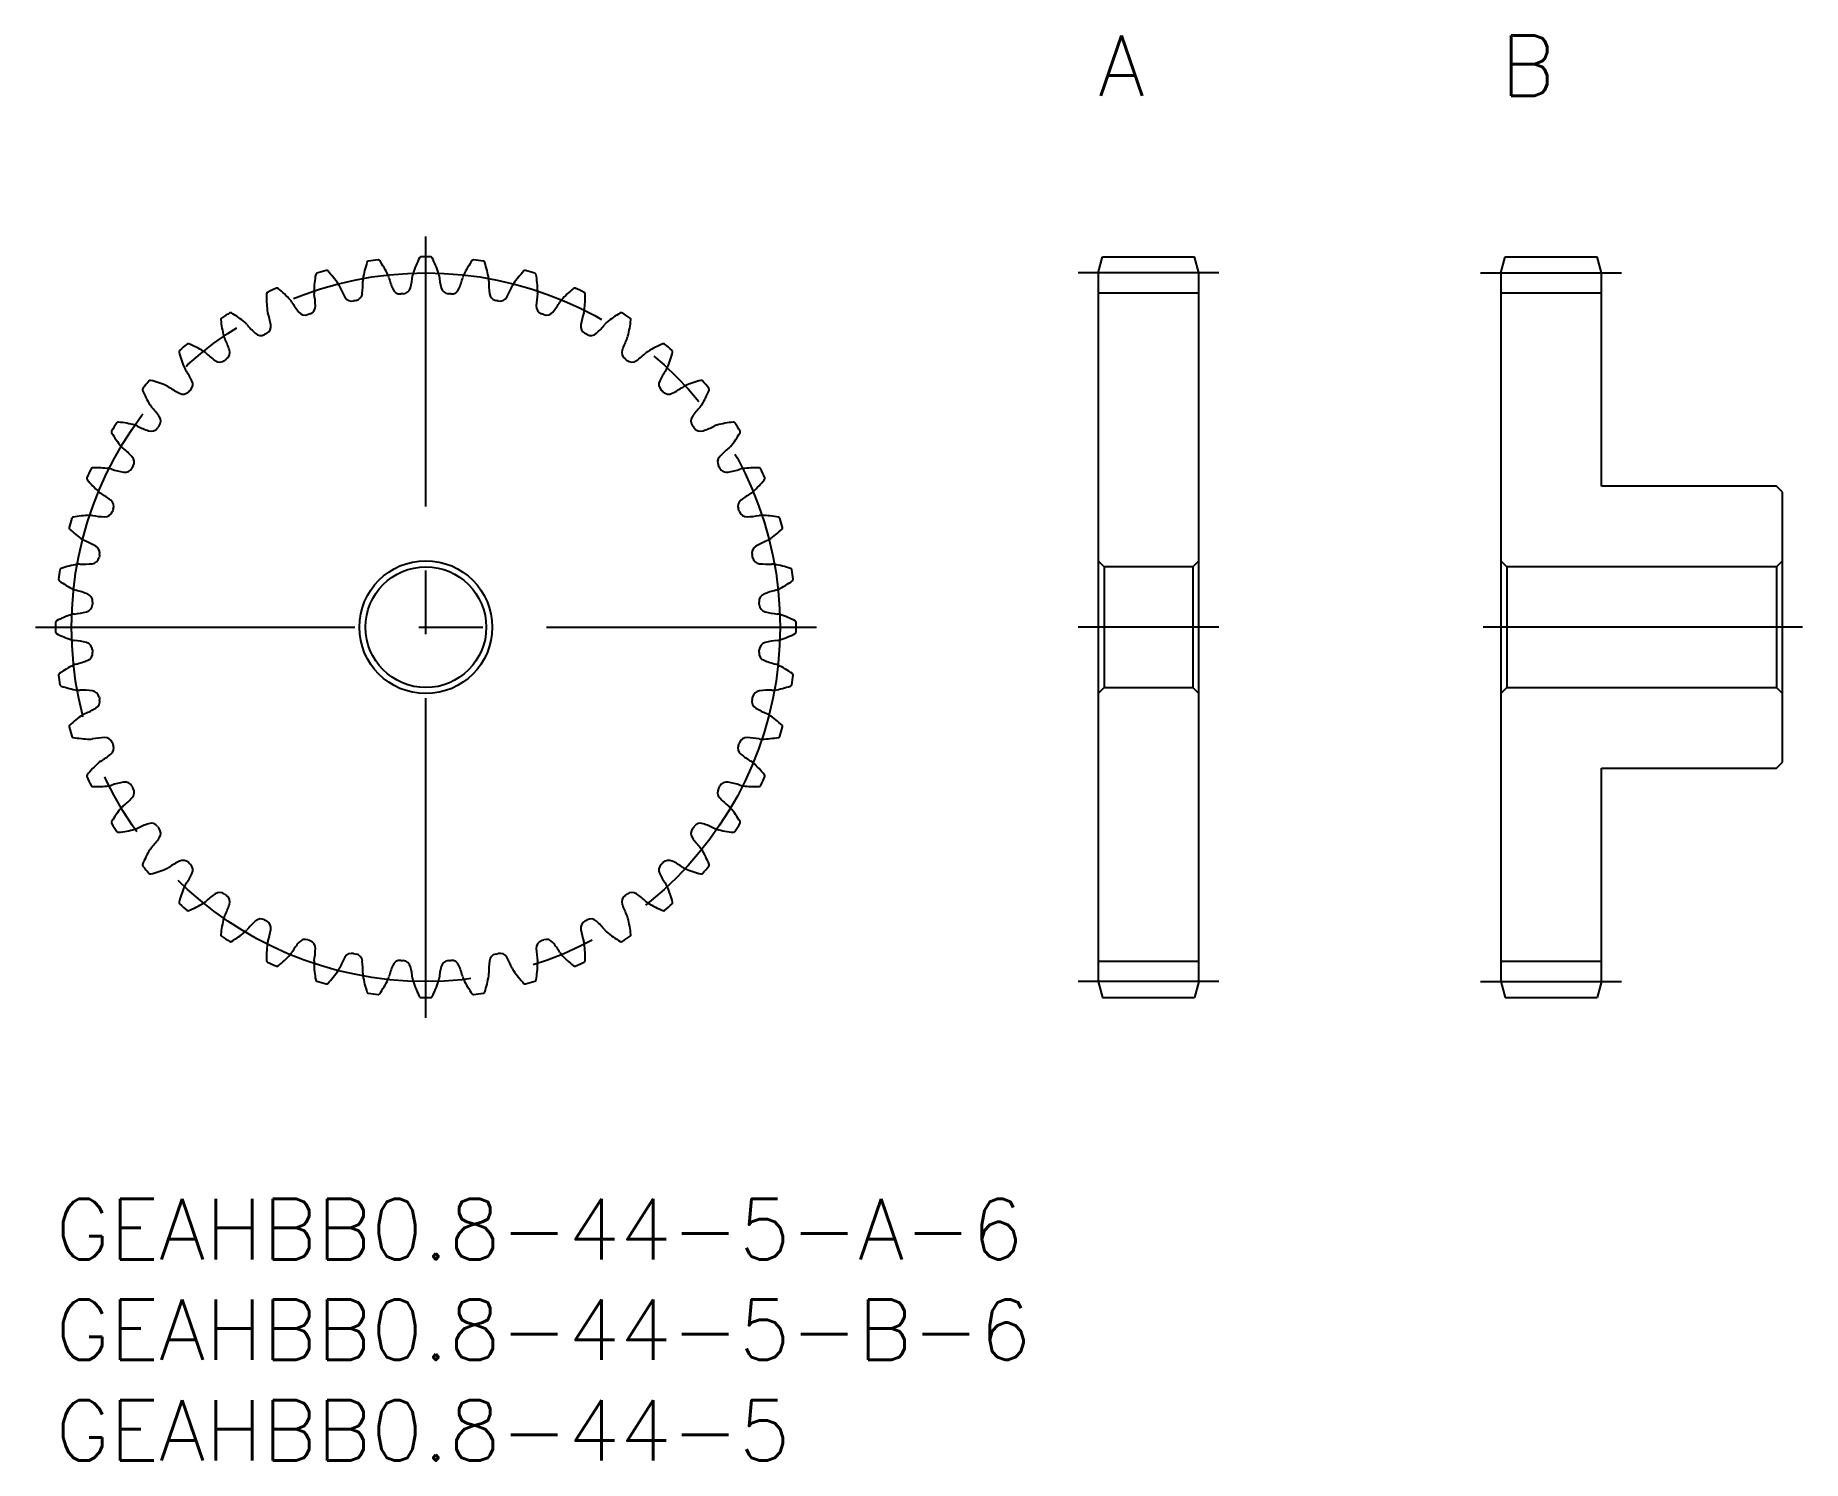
# Model space of a CAD drawing. Extents: x -1 to 86.8, y -13 to 57.8.
import ezdxf

# ---------------------------------------------------------------- set-up
doc = ezdxf.new("R2010")
doc.units = 0
doc.header["$LTSCALE"] = 0.5
doc.linetypes.add('CENTER', pattern=[50.8, 31.75, -6.35, 6.35, -6.35])
for name, color, linetype in [('MSM_CENTER', 1, 'CENTER'), ('MSM_CONTINUOUS', 7, 'CONTINUOUS'), ('MSM_PART_NUMBER', 7, 'CONTINUOUS')]:
    doc.layers.add(name, color=color, linetype=linetype)
doc.styles.get("Standard").update_dxf_attribs({"font": 'txt.shx', "height": 1, "bigfont": 'bigfont.shx'})

# ---------------------------------------------------------------- blocks, each defined once
blk = doc.blocks.new('*U2')
at = {"layer": 'MSM_PART_NUMBER'}
blk.add_text('GEAHBB0.8-44-5-A-6', height=3, dxfattribs=at).set_placement((0, -3))
blk = doc.blocks.new('*U3')
at = {"layer": 'MSM_PART_NUMBER'}
blk.add_text('GEAHBB0.8-44-5-B-6', height=3, dxfattribs=at).set_placement((0, -8))
blk = doc.blocks.new('*U4')
at = {"layer": 'MSM_PART_NUMBER'}
blk.add_text('GEAHBB0.8-44-5', height=3, dxfattribs=at).set_placement((0, -13))
blk = doc.blocks.new('*U5')
at = {"layer": 'MSM_PART_NUMBER'}
blk.add_text('A', height=3, dxfattribs=at).set_placement((51.8, 54.8))
blk = doc.blocks.new('*U6')
at = {"layer": 'MSM_PART_NUMBER'}
blk.add_text('B', height=3, dxfattribs=at).set_placement((71.8, 54.8))

msp = doc.modelspace()

# ---------------------------------------------------------------- linework, layer by layer
at = {"layer": 'MSM_CENTER'}
for p, q in [((18.4, 9), (18.4, 47.8)), ((57.8, 46), (50.8, 46)), ((70.8, 46), (77.8, 46)), ((-1, 28.4), (37.8, 28.4)), ((57.8, 28.4), (50.8, 28.4)), ((86.8, 28.4), (70.8, 28.4)), ((57.8, 10.8), (50.8, 10.8)), ((70.8, 10.8), (77.8, 10.8))]:
    msp.add_line(p, q, dxfattribs=at)
msp.add_circle((18.4, 28.4), 17.6, dxfattribs=at)
at = {"layer": 'MSM_CONTINUOUS'}
for p, q in [((51.8, 46), (52.014, 46.8)), ((52.014, 46.8), (56.586, 46.8)), ((56.8, 46), (56.586, 46.8)), ((71.8, 46), (72.014, 46.8)), ((72.014, 46.8), (76.586, 46.8)), ((76.8, 46), (76.586, 46.8)), ((51.8, 46), (51.8, 10.8)), ((56.8, 10.8), (56.8, 46)), ((71.8, 46), (71.8, 10.8)), ((76.8, 35.4), (76.8, 46)), ((56.8, 45), (51.8, 45)), ((76.8, 45), (71.8, 45)), ((85.5, 35.4), (76.8, 35.4)), ((85.8, 35.1), (85.5, 35.4)), ((85.8, 21.7), (85.8, 35.1)), ((51.8, 31.7), (52.1, 31.4)), ((56.5, 31.4), (56.8, 31.7)), ((71.8, 31.7), (72.1, 31.4)), ((85.5, 31.4), (85.8, 31.7)), ((52.1, 31.4), (52.1, 25.4)), ((56.5, 31.4), (52.1, 31.4)), ((56.5, 31.4), (56.5, 25.4)), ((72.1, 31.4), (72.1, 25.4)), ((85.5, 31.4), (72.1, 31.4)), ((85.5, 31.4), (85.5, 25.4)), ((52.1, 25.4), (51.8, 25.1)), ((52.1, 25.4), (56.5, 25.4)), ((56.8, 25.1), (56.5, 25.4)), ((72.1, 25.4), (71.8, 25.1)), ((72.1, 25.4), (85.5, 25.4)), ((85.8, 25.1), (85.5, 25.4)), ((76.8, 10.8), (76.8, 21.4)), ((76.8, 21.4), (85.5, 21.4)), ((85.5, 21.4), (85.8, 21.7)), ((56.8, 11.8), (51.8, 11.8)), ((76.8, 11.8), (71.8, 11.8)), ((51.8, 10.8), (52.014, 10)), ((56.8, 10.8), (56.586, 10)), ((71.8, 10.8), (72.014, 10)), ((76.8, 10.8), (76.586, 10)), ((52.014, 10), (56.586, 10)), ((72.014, 10), (76.586, 10))]:
    msp.add_line(p, q, dxfattribs=at)
for radius in [3.3, 3]:
    msp.add_circle((18.4, 28.4), radius, dxfattribs=at)
for centre, radius, start, end in [((15.552, 46.497), 0.08, 98.94261, 161.60326), ((18.4, 28.4), 18.4, 97.42103, 98.94261), ((16.034, 46.567), 0.08, 34.7604, 97.42104), ((11.581, 43.476), 5.5, 26.13636, 34.7604), ((23.004, 44.293), 5.5, 153.42142, 162.04545), ((18.157, 46.718), 0.08, 90.76079, 153.42144), ((18.4, 28.4), 18.4, 89.23921, 90.76079), ((18.643, 46.718), 0.08, 26.57858, 89.23923), ((13.796, 44.293), 5.5, 17.95455, 26.57858), ((25.219, 43.476), 5.5, 145.2396, 153.86364), ((20.766, 46.567), 0.08, 82.57897, 145.2396), ((18.4, 28.4), 18.4, 81.05739, 82.57897), ((21.248, 46.497), 0.08, 18.39676, 81.05739), ((18.34, 44.947), 5.5, 169.78506, 178.40909), ((13.006, 45.908), 0.08, 107.12442, 169.78508), ((18.4, 28.4), 18.4, 105.60285, 107.12442), ((13.473, 46.045), 0.08, 42.94222, 105.60286), ((9.505, 42.352), 5.5, 34.31818, 42.94222), ((15.926, 45.608), 0.66, 170.22726, 181.9485), ((20.695, 44.787), 5.5, 161.60324, 170.22727), ((15.926, 45.608), 0.66, 14.41514, 26.13637), ((20.827, 46.869), 4.4, 194.42764, 202.2842), ((13.37, 46.336), 4.4, 345.89762, 353.75418), ((18.4, 45.785), 0.66, 162.04544, 173.76668), ((18.4, 45.785), 0.66, 6.23332, 17.95455), ((23.43, 46.336), 4.4, 186.24582, 194.10238), ((15.973, 46.869), 4.4, 337.7158, 345.57236), ((20.874, 45.608), 0.66, 153.86363, 165.58486), ((16.105, 44.787), 5.5, 9.77273, 18.39676), ((20.874, 45.608), 0.66, 358.0515, 9.77273), ((27.295, 42.352), 5.5, 137.05778, 145.68182), ((23.327, 46.045), 0.08, 74.39715, 137.05778), ((18.4, 28.4), 18.4, 72.87558, 74.39715), ((23.794, 45.908), 0.08, 10.21494, 72.87558), ((18.46, 44.947), 5.5, 1.59091, 10.21494), ((15.986, 44.77), 5.5, 177.96687, 186.59091), ((10.569, 44.962), 0.08, 115.30624, 177.9669), ((18.4, 28.4), 18.4, 113.78467, 115.30624), ((11.012, 45.164), 0.08, 51.12404, 113.78468), ((7.61, 40.945), 5.5, 42.5, 51.12404), ((13.502, 45.081), 0.66, 178.40908, 190.13031), ((8.52, 44.192), 4.4, 2.26126, 10.11782), ((13.502, 45.081), 0.66, 22.59696, 34.31818), ((18.174, 47.026), 4.4, 202.60945, 210.46602), ((14.726, 44.998), 0.4, 210.46602, 282.48183), ((14.847, 45.025), 0.4, 282.06364, 354.07944), ((10.868, 45.437), 4.4, 354.07944, 1.936), ((17.125, 45.352), 0.4, 202.2842, 274.30001), ((18.4, 28.4), 16.6, 93.88181, 94.30001), ((17.249, 45.361), 0.4, 273.88182, 345.89762), ((19.551, 45.361), 0.4, 194.10238, 266.11819), ((18.4, 28.4), 16.6, 85.69999, 86.11819), ((19.675, 45.352), 0.4, 265.70001, 337.7158), ((25.932, 45.437), 4.4, 178.064, 185.92056), ((21.953, 45.025), 0.4, 185.92056, 257.93638), ((22.074, 44.998), 0.4, 257.51819, 329.53398), ((18.626, 47.026), 4.4, 329.53398, 337.39055), ((23.298, 45.081), 0.66, 145.68182, 157.40304), ((28.28, 44.192), 4.4, 169.88218, 177.73874), ((23.298, 45.081), 0.66, 349.86969, 1.59091), ((29.19, 40.945), 5.5, 128.87596, 137.5), ((25.788, 45.164), 0.08, 66.21533, 128.87596), ((18.4, 28.4), 18.4, 64.69376, 66.21533), ((26.231, 44.962), 0.08, 2.03313, 64.69376), ((20.814, 44.77), 5.5, 353.40909, 2.03313), ((18.4, 28.4), 18.4, 121.96648, 123.48806), ((8.701, 43.942), 0.08, 59.30585, 121.96648), ((5.934, 39.281), 5.5, 50.68182, 59.30585), ((11.178, 44.214), 0.66, 186.5909, 198.31213), ((6.374, 42.625), 4.4, 10.44307, 18.29964), ((11.178, 44.214), 0.66, 30.77878, 42.5), ((15.525, 46.804), 4.4, 210.79127, 218.64783), ((12.401, 44.306), 0.4, 218.64783, 290.66365), ((18.4, 28.4), 16.6, 110.24544, 110.66365), ((12.517, 44.35), 0.4, 290.24546, 2.26126), ((18.4, 28.4), 16.6, 102.06362, 102.48183), ((18.4, 28.4), 16.6, 77.51817, 77.93638), ((24.283, 44.35), 0.4, 177.73874, 249.75456), ((18.4, 28.4), 16.6, 69.33635, 69.75456), ((24.399, 44.306), 0.4, 249.33638, 321.35217), ((21.275, 46.804), 4.4, 321.35217, 329.20873), ((25.622, 44.214), 0.66, 137.49999, 149.22122), ((30.426, 42.625), 4.4, 161.70036, 169.55693), ((25.622, 44.214), 0.66, 341.68787, 353.40909), ((30.866, 39.281), 5.5, 120.69415, 129.31818), ((28.099, 43.942), 0.08, 58.03352, 120.69415), ((18.4, 28.4), 18.4, 56.51194, 58.03352), ((8.292, 43.679), 0.08, 123.48806, 186.14872), ((13.681, 44.259), 5.5, 186.14869, 194.77273), ((9.001, 43.025), 0.66, 38.9606, 50.68182), ((12.935, 46.208), 4.4, 218.97309, 226.82965), ((10.307, 43.35), 0.4, 298.42727, 10.44307), ((26.493, 43.35), 0.4, 169.55693, 241.57274), ((23.865, 46.208), 4.4, 313.17035, 321.02691), ((27.799, 43.025), 0.66, 129.31818, 141.0394), ((23.119, 44.259), 5.5, 345.22727, 353.85131), ((28.508, 43.679), 0.08, 353.85131, 56.51194), ((6.22, 42.085), 0.08, 131.66988, 194.33053), ((18.4, 28.4), 18.4, 130.1483, 131.66988), ((6.588, 42.403), 0.08, 67.48767, 130.1483), ((4.513, 37.396), 5.5, 58.86364, 67.48767), ((9.001, 43.025), 0.66, 194.77272, 206.49395), ((4.471, 40.769), 4.4, 18.62489, 26.48145), ((8.262, 42.046), 0.4, 306.60909, 18.62489), ((10.198, 43.291), 0.4, 226.82965, 298.84547), ((18.4, 28.4), 16.6, 118.42726, 118.84547), ((18.4, 28.4), 16.6, 61.15453, 61.57274), ((26.602, 43.291), 0.4, 241.15456, 313.17035), ((28.538, 42.046), 0.4, 161.37511, 233.39092), ((32.329, 40.769), 4.4, 153.51855, 161.37511), ((27.799, 43.025), 0.66, 333.50605, 345.22727), ((32.287, 37.396), 5.5, 112.51233, 121.13636), ((30.212, 42.403), 0.08, 49.8517, 112.51233), ((18.4, 28.4), 18.4, 48.33012, 49.8517), ((30.58, 42.085), 0.08, 345.66949, 48.33012), ((11.472, 43.426), 5.5, 194.33051, 202.95454), ((7.015, 41.539), 0.66, 202.95454, 214.67577), ((7.015, 41.539), 0.66, 47.14241, 58.86364), ((10.456, 45.249), 4.4, 227.15491, 235.01147), ((8.163, 41.972), 0.4, 235.01147, 307.02728), ((18.4, 28.4), 16.6, 126.60908, 127.02728), ((18.4, 28.4), 16.6, 52.97272, 53.39092), ((28.637, 41.972), 0.4, 232.97274, 304.98853), ((26.344, 45.249), 4.4, 304.98853, 312.84509), ((29.785, 41.539), 0.66, 121.13636, 132.85759), ((29.785, 41.539), 0.66, 325.32423, 337.04545), ((25.328, 43.426), 5.5, 337.04545, 345.66949), ((18.4, 28.4), 18.4, 138.33012, 139.8517), ((4.715, 40.58), 0.08, 75.66949, 138.33012), ((3.374, 35.328), 5.5, 67.04545, 75.66949), ((5.261, 39.785), 0.66, 55.32423, 67.04546), ((2.853, 38.661), 4.4, 26.80671, 34.66327), ((6.423, 40.465), 0.4, 314.79091, 26.80671), ((30.377, 40.465), 0.4, 153.19329, 225.2091), ((33.947, 38.661), 4.4, 145.33673, 153.19329), ((31.539, 39.785), 0.66, 112.95455, 124.67577), ((33.426, 35.328), 5.5, 104.33051, 112.95455), ((32.085, 40.58), 0.08, 41.66988, 104.33051), ((18.4, 28.4), 18.4, 40.1483, 41.66988), ((4.397, 40.212), 0.08, 139.8517, 202.51235), ((9.404, 42.287), 5.5, 202.51233, 211.13636), ((8.139, 43.947), 4.4, 235.33673, 243.19329), ((6.335, 40.377), 0.4, 243.19329, 315.2091), ((18.4, 28.4), 16.6, 134.7909, 135.2091), ((18.4, 28.4), 16.6, 44.7909, 45.2091), ((30.465, 40.377), 0.4, 224.79092, 296.80671), ((28.661, 43.947), 4.4, 296.80671, 304.66327), ((27.396, 42.287), 5.5, 328.86364, 337.48767), ((32.403, 40.212), 0.08, 337.48767, 40.1483), ((5.261, 39.785), 0.66, 211.13636, 222.85759), ((1.551, 36.344), 4.4, 34.98853, 42.84509), ((4.828, 38.637), 0.4, 322.9727, 34.98853), ((31.972, 38.637), 0.4, 145.01147, 217.02728), ((35.249, 36.344), 4.4, 137.15491, 145.01147), ((31.539, 39.785), 0.66, 317.14241, 328.86364), ((2.858, 38.099), 0.08, 148.03352, 210.69417), ((7.519, 40.866), 5.5, 210.69415, 219.31818), ((18.4, 28.4), 18.4, 146.51194, 148.03352), ((3.121, 38.508), 0.08, 83.85131, 146.51194), ((2.541, 33.119), 5.5, 75.22727, 83.85131), ((3.775, 37.799), 0.66, 63.50605, 75.22728), ((6.031, 42.329), 4.4, 243.51855, 251.37511), ((4.754, 38.538), 0.4, 251.37511, 323.39092), ((18.4, 28.4), 16.6, 142.97272, 143.39092), ((18.4, 28.4), 16.6, 36.60908, 37.02728), ((32.046, 38.538), 0.4, 216.6091, 288.62489), ((30.769, 42.329), 4.4, 288.62489, 296.48145), ((33.025, 37.799), 0.66, 104.77273, 116.49395), ((34.259, 33.119), 5.5, 96.14869, 104.77273), ((29.281, 40.866), 5.5, 320.68182, 329.30585), ((33.679, 38.508), 0.08, 33.48806, 96.14869), ((18.4, 28.4), 18.4, 31.96648, 33.48806), ((33.942, 38.099), 0.08, 329.30585, 31.96648), ((3.775, 37.799), 0.66, 219.31818, 231.0394), ((0.592, 33.865), 4.4, 43.17035, 51.02691), ((36.208, 33.865), 4.4, 128.97309, 136.82965), ((33.025, 37.799), 0.66, 308.9606, 320.68182), ((18.4, 28.4), 18.4, 154.69376, 156.21533), ((1.838, 36.231), 0.08, 92.03313, 154.69376), ((2.03, 30.814), 5.5, 83.40909, 92.03313), ((2.586, 35.622), 0.66, 71.68787, 83.40909), ((4.175, 40.426), 4.4, 251.70036, 259.55693), ((3.45, 36.493), 0.4, 259.55693, 331.57274), ((3.509, 36.602), 0.4, 331.15455, 43.17035), ((18.4, 28.4), 16.6, 151.15453, 151.57274), ((33.291, 36.602), 0.4, 136.82965, 208.84547), ((18.4, 28.4), 16.6, 28.42726, 28.84547), ((33.35, 36.493), 0.4, 208.42728, 280.44307), ((32.625, 40.426), 4.4, 280.44307, 288.29964), ((34.214, 35.622), 0.66, 96.59091, 108.31213), ((34.77, 30.814), 5.5, 87.96687, 96.59091), ((34.962, 36.231), 0.08, 25.30624, 87.96687), ((18.4, 28.4), 18.4, 23.78467, 25.30624), ((1.636, 35.788), 0.08, 156.21533, 218.87598), ((5.855, 39.19), 5.5, 218.87596, 227.5), ((2.586, 35.622), 0.66, 227.5, 239.22122), ((34.214, 35.622), 0.66, 300.77878, 312.5), ((30.945, 39.19), 5.5, 312.5, 321.12404), ((35.164, 35.788), 0.08, 321.12404, 23.78467), ((-0.004, 31.275), 4.4, 51.35217, 59.20873), ((2.494, 34.399), 0.4, 339.33637, 51.35217), ((18.4, 28.4), 16.6, 159.33635, 159.75456), ((34.306, 34.399), 0.4, 128.64783, 200.66365), ((18.4, 28.4), 16.6, 20.24544, 20.66365), ((36.804, 31.275), 4.4, 120.79127, 128.64783), ((18.4, 28.4), 18.4, 162.87558, 164.39715), ((0.892, 33.794), 0.08, 100.21494, 162.87558), ((1.853, 28.46), 5.5, 91.59091, 100.21494), ((1.719, 33.298), 0.66, 79.86969, 91.59091), ((2.608, 38.28), 4.4, 259.88218, 267.73874), ((2.45, 34.283), 0.4, 267.73874, 339.75456), ((34.35, 34.283), 0.4, 200.24546, 272.26126), ((34.192, 38.28), 4.4, 272.26126, 280.11782), ((35.081, 33.298), 0.66, 88.40909, 100.13031), ((34.947, 28.46), 5.5, 79.78506, 88.40909), ((35.908, 33.794), 0.08, 17.12442, 79.78506), ((18.4, 28.4), 18.4, 15.60285, 17.12442), ((0.755, 33.327), 0.08, 164.39715, 227.0578), ((4.448, 37.295), 5.5, 227.05778, 235.68182), ((1.719, 33.298), 0.66, 235.68181, 247.40304), ((-0.226, 28.626), 4.4, 59.53398, 67.39055), ((37.026, 28.626), 4.4, 112.60945, 120.46602), ((35.081, 33.298), 0.66, 292.59696, 304.31818), ((32.352, 37.295), 5.5, 304.31818, 312.94222), ((36.045, 33.327), 0.08, 312.94222, 15.60285), ((1.775, 31.953), 0.4, 275.92056, 347.93638), ((1.802, 32.074), 0.4, 347.51819, 59.53398), ((18.4, 28.4), 16.6, 167.51817, 167.93638), ((34.998, 32.074), 0.4, 120.46602, 192.48183), ((18.4, 28.4), 16.6, 12.06362, 12.48183), ((35.025, 31.953), 0.4, 192.06365, 264.07944), ((0.233, 30.766), 0.08, 172.57897, 235.23961), ((18.4, 28.4), 18.4, 171.05739, 172.57897), ((0.303, 31.248), 0.08, 108.39676, 171.05739), ((2.013, 26.105), 5.5, 99.77273, 108.39676), ((1.192, 30.874), 0.66, 88.0515, 99.77273), ((1.363, 35.932), 4.4, 268.064, 275.92056), ((35.437, 35.932), 4.4, 264.07944, 271.936), ((35.608, 30.874), 0.66, 80.22727, 91.9485), ((34.787, 26.105), 5.5, 71.60324, 80.22727), ((36.497, 31.248), 0.08, 8.94261, 71.60324), ((18.4, 28.4), 18.4, 7.42103, 8.94261), ((36.567, 30.766), 0.08, 304.7604, 7.42103), ((3.324, 35.219), 5.5, 235.2396, 243.86364), ((1.192, 30.874), 0.66, 243.86364, 255.58486), ((-0.069, 25.973), 4.4, 67.7158, 75.57236), ((1.448, 29.675), 0.4, 355.70001, 67.7158), ((35.352, 29.675), 0.4, 112.2842, 184.30001), ((36.869, 25.973), 4.4, 104.42764, 112.2842), ((35.608, 30.874), 0.66, 284.41514, 296.13636), ((33.476, 35.219), 5.5, 296.13636, 304.7604), ((2.507, 23.796), 5.5, 107.95455, 116.57858), ((1.015, 28.4), 0.66, 96.23332, 107.95455), ((0.464, 33.43), 4.4, 276.24582, 284.10238), ((1.439, 29.551), 0.4, 284.10238, 356.11819), ((18.4, 28.4), 16.6, 175.69999, 176.11819), ((18.4, 28.4), 16.6, 3.88181, 4.30001), ((35.361, 29.551), 0.4, 183.88183, 255.89762), ((36.336, 33.43), 4.4, 255.89762, 263.75418), ((35.785, 28.4), 0.66, 72.04545, 83.76668), ((34.293, 23.796), 5.5, 63.42142, 72.04545), ((18.4, 28.4), 18.4, 179.23921, 180.76079), ((0.082, 28.643), 0.08, 116.57858, 179.23921), ((0.082, 28.157), 0.08, 180.76079, 243.42143), ((36.718, 28.643), 0.08, 0.76079, 63.42142), ((36.718, 28.157), 0.08, 296.57858, 359.23921), ((18.4, 28.4), 18.4, 359.23921, 0.76079), ((2.507, 33.004), 5.5, 243.42142, 252.04545), ((1.015, 28.4), 0.66, 252.04545, 263.76668), ((0.464, 23.37), 4.4, 75.89762, 83.75418), ((1.439, 27.249), 0.4, 3.88182, 75.89762), ((18.4, 28.4), 16.6, 183.88181, 184.30001), ((18.4, 28.4), 16.6, 355.69999, 356.11819), ((35.361, 27.249), 0.4, 104.10238, 176.11819), ((36.336, 23.37), 4.4, 96.24582, 104.10238), ((35.785, 28.4), 0.66, 276.23332, 287.95455), ((34.293, 33.004), 5.5, 287.95454, 296.57858), ((3.324, 21.581), 5.5, 116.13636, 124.7604), ((1.192, 25.926), 0.66, 104.41514, 116.13636), ((-0.069, 30.827), 4.4, 284.42764, 292.2842), ((1.448, 27.125), 0.4, 292.2842, 4.30001), ((35.352, 27.125), 0.4, 175.70001, 247.7158), ((36.869, 30.827), 4.4, 247.7158, 255.57236), ((35.608, 25.926), 0.66, 63.86364, 75.58486), ((33.476, 21.581), 5.5, 55.2396, 63.86364), ((0.233, 26.034), 0.08, 124.7604, 187.42103), ((18.4, 28.4), 18.4, 187.42103, 188.94261), ((0.303, 25.552), 0.08, 188.94261, 251.60324), ((2.013, 30.695), 5.5, 251.60324, 260.22727), ((34.787, 30.695), 5.5, 279.77273, 288.39676), ((36.497, 25.552), 0.08, 288.39676, 351.05739), ((18.4, 28.4), 18.4, 351.05739, 352.57897), ((36.567, 26.034), 0.08, 352.57897, 55.2396), ((1.192, 25.926), 0.66, 260.22727, 271.9485), ((1.363, 20.868), 4.4, 84.07944, 91.936), ((1.775, 24.847), 0.4, 12.06364, 84.07944), ((1.802, 24.726), 0.4, 300.46602, 12.48183), ((18.4, 28.4), 16.6, 192.06362, 192.48183), ((34.998, 24.726), 0.4, 167.51819, 239.53398), ((18.4, 28.4), 16.6, 347.51817, 347.93638), ((35.025, 24.847), 0.4, 95.92056, 167.93638), ((35.437, 20.868), 4.4, 88.064, 95.92056), ((35.608, 25.926), 0.66, 268.0515, 279.77273), ((4.448, 19.505), 5.5, 124.31818, 132.94222), ((1.719, 23.502), 0.66, 112.59696, 124.31818), ((-0.226, 28.174), 4.4, 292.60945, 300.46602), ((37.026, 28.174), 4.4, 239.53398, 247.39055), ((35.081, 23.502), 0.66, 55.68182, 67.40304), ((32.352, 19.505), 5.5, 47.05778, 55.68182), ((0.755, 23.473), 0.08, 132.94222, 195.60285), ((18.4, 28.4), 18.4, 195.60285, 197.12442), ((0.892, 23.006), 0.08, 197.12442, 259.78506), ((1.853, 28.34), 5.5, 259.78506, 268.40909), ((1.719, 23.502), 0.66, 268.40908, 280.13031), ((2.608, 18.52), 4.4, 92.26126, 100.11782), ((2.45, 22.517), 0.4, 20.24543, 92.26126), ((34.35, 22.517), 0.4, 87.73874, 159.75456), ((34.192, 18.52), 4.4, 79.88218, 87.73874), ((35.081, 23.502), 0.66, 259.86969, 271.59091), ((34.947, 28.34), 5.5, 271.59091, 280.21494), ((35.908, 23.006), 0.08, 280.21494, 342.87558), ((18.4, 28.4), 18.4, 342.87558, 344.39715), ((36.045, 23.473), 0.08, 344.39715, 47.05778), ((-0.004, 25.525), 4.4, 300.79127, 308.64783), ((2.494, 22.401), 0.4, 308.64783, 20.66365), ((18.4, 28.4), 16.6, 200.24544, 200.66365), ((34.306, 22.401), 0.4, 159.33637, 231.35217), ((18.4, 28.4), 16.6, 339.33635, 339.75456), ((36.804, 25.525), 4.4, 231.35217, 239.20873), ((5.855, 17.61), 5.5, 132.5, 141.12404), ((2.586, 21.178), 0.66, 120.77878, 132.5), ((34.214, 21.178), 0.66, 47.5, 59.22122), ((30.945, 17.61), 5.5, 38.87596, 47.5), ((1.636, 21.012), 0.08, 141.12404, 203.78467), ((18.4, 28.4), 18.4, 203.78467, 205.30624), ((1.838, 20.569), 0.08, 205.30624, 267.96687), ((2.03, 25.986), 5.5, 267.96687, 276.59091), ((2.586, 21.178), 0.66, 276.59091, 288.31213), ((4.175, 16.374), 4.4, 100.44307, 108.29964), ((3.45, 20.307), 0.4, 28.42728, 100.44307), ((3.509, 20.198), 0.4, 316.82965, 28.84547), ((18.4, 28.4), 16.6, 208.42726, 208.84547), ((33.291, 20.198), 0.4, 151.15451, 223.17035), ((18.4, 28.4), 16.6, 331.15453, 331.57274), ((33.35, 20.307), 0.4, 79.55693, 151.57274), ((32.625, 16.374), 4.4, 71.70036, 79.55693), ((34.214, 21.178), 0.66, 251.68787, 263.40909), ((34.77, 25.986), 5.5, 263.40909, 272.03313), ((34.962, 20.569), 0.08, 272.03313, 334.69376), ((18.4, 28.4), 18.4, 334.69376, 336.21533), ((35.164, 21.012), 0.08, 336.21533, 38.87596), ((7.519, 15.934), 5.5, 140.68182, 149.30585), ((3.775, 19.001), 0.66, 128.9606, 140.68182), ((0.592, 22.935), 4.4, 308.97309, 316.82965), ((36.208, 22.935), 4.4, 223.17035, 231.02691), ((33.025, 19.001), 0.66, 39.31818, 51.0394), ((29.281, 15.934), 5.5, 30.69415, 39.31818), ((2.858, 18.701), 0.08, 149.30585, 211.96648), ((18.4, 28.4), 18.4, 211.96648, 213.48806), ((6.031, 14.471), 4.4, 108.62489, 116.48145), ((4.754, 18.262), 0.4, 36.6091, 108.62489), ((18.4, 28.4), 16.6, 216.60908, 217.02728), ((18.4, 28.4), 16.6, 322.97272, 323.39092), ((32.046, 18.262), 0.4, 71.37511, 143.39092), ((30.769, 14.471), 4.4, 63.51855, 71.37511), ((18.4, 28.4), 18.4, 326.51194, 328.03352), ((33.942, 18.701), 0.08, 328.03352, 30.69414), ((3.121, 18.292), 0.08, 213.48806, 276.1487), ((2.541, 23.681), 5.5, 276.14869, 284.77273), ((3.775, 19.001), 0.66, 284.77273, 296.49395), ((1.551, 20.456), 4.4, 317.15491, 325.01147), ((4.828, 18.163), 0.4, 325.01147, 37.02728), ((31.972, 18.163), 0.4, 142.9727, 214.98853), ((35.249, 20.456), 4.4, 214.98853, 222.84509), ((33.025, 19.001), 0.66, 243.50605, 255.22727), ((34.259, 23.681), 5.5, 255.22727, 263.85131), ((33.679, 18.292), 0.08, 263.85131, 326.51194), ((9.404, 14.513), 5.5, 148.86364, 157.48767), ((5.261, 17.015), 0.66, 137.14241, 148.86364), ((8.139, 12.853), 4.4, 116.80671, 124.66327), ((6.335, 16.423), 0.4, 44.79088, 116.80671), ((18.4, 28.4), 16.6, 224.7909, 225.2091), ((18.4, 28.4), 16.6, 314.7909, 315.2091), ((30.465, 16.423), 0.4, 63.19329, 135.2091), ((28.661, 12.853), 4.4, 55.33673, 63.19329), ((31.539, 17.015), 0.66, 31.13636, 42.85759), ((27.396, 14.513), 5.5, 22.51233, 31.13636), ((4.397, 16.588), 0.08, 157.48767, 220.1483), ((18.4, 28.4), 18.4, 220.1483, 221.66988), ((4.715, 16.22), 0.08, 221.66988, 284.33051), ((3.374, 21.472), 5.5, 284.33051, 292.95455), ((5.261, 17.015), 0.66, 292.95455, 304.67577), ((2.853, 18.139), 4.4, 325.33673, 333.19329), ((6.423, 16.335), 0.4, 333.19329, 45.2091), ((30.377, 16.335), 0.4, 134.79088, 206.80671), ((33.947, 18.139), 4.4, 206.80671, 214.66327), ((31.539, 17.015), 0.66, 235.32423, 247.04545), ((33.426, 21.472), 5.5, 247.04545, 255.66949), ((32.085, 16.22), 0.08, 255.66949, 318.33012), ((18.4, 28.4), 18.4, 318.33012, 319.8517), ((32.403, 16.588), 0.08, 319.8517, 22.51233), ((11.472, 13.374), 5.5, 157.04545, 165.66949), ((7.015, 15.261), 0.66, 145.32423, 157.04545), ((10.456, 11.551), 4.4, 124.98853, 132.84509), ((8.163, 14.828), 0.4, 52.9727, 124.98852), ((18.4, 28.4), 16.6, 232.97272, 233.39092), ((8.262, 14.754), 0.4, 341.37511, 53.39092), ((28.538, 14.754), 0.4, 126.60906, 198.62489), ((18.4, 28.4), 16.6, 306.60908, 307.02728), ((28.637, 14.828), 0.4, 55.01147, 127.02728), ((26.344, 11.551), 4.4, 47.15491, 55.01147), ((29.785, 15.261), 0.66, 22.95455, 34.67577), ((25.328, 13.374), 5.5, 14.33051, 22.95455), ((6.22, 14.715), 0.08, 165.66949, 228.33012), ((18.4, 28.4), 18.4, 228.33012, 229.8517), ((6.588, 14.397), 0.08, 229.8517, 292.51233), ((4.513, 19.404), 5.5, 292.51233, 301.13636), ((7.015, 15.261), 0.66, 301.13636, 312.85759), ((9.001, 13.775), 0.66, 153.50605, 165.22727), ((4.471, 16.031), 4.4, 333.51855, 341.37511), ((32.329, 16.031), 4.4, 198.62489, 206.48145), ((27.799, 13.775), 0.66, 14.77273, 26.49395), ((29.785, 15.261), 0.66, 227.14241, 238.86364), ((32.287, 19.404), 5.5, 238.86364, 247.48767), ((30.212, 14.397), 0.08, 247.48767, 310.1483), ((18.4, 28.4), 18.4, 310.1483, 311.66988), ((30.58, 14.715), 0.08, 311.66988, 14.33051), ((13.681, 12.541), 5.5, 165.22727, 173.85131), ((5.934, 17.519), 5.5, 300.69415, 309.31818), ((9.001, 13.775), 0.66, 309.31818, 321.0394), ((12.935, 10.592), 4.4, 133.17035, 141.02691), ((10.198, 13.509), 0.4, 61.15455, 133.17035), ((18.4, 28.4), 16.6, 241.15453, 241.57274), ((10.307, 13.45), 0.4, 349.55693, 61.57274), ((6.374, 14.175), 4.4, 341.70036, 349.55693), ((26.493, 13.45), 0.4, 118.42724, 190.44307), ((30.426, 14.175), 4.4, 190.44307, 198.29964), ((18.4, 28.4), 16.6, 298.42726, 298.84547), ((26.602, 13.509), 0.4, 46.82965, 118.84547), ((23.865, 10.592), 4.4, 38.97309, 46.82965), ((27.799, 13.775), 0.66, 218.9606, 230.68182), ((30.866, 17.519), 5.5, 230.68182, 239.30585), ((23.119, 12.541), 5.5, 6.14869, 14.77273), ((8.292, 13.121), 0.08, 173.85131, 236.51194), ((18.4, 28.4), 18.4, 236.51194, 238.03352), ((8.701, 12.858), 0.08, 238.03352, 300.69415), ((15.986, 12.03), 5.5, 173.40909, 182.03313), ((11.178, 12.586), 0.66, 161.68787, 173.40909), ((15.525, 9.996), 4.4, 141.35217, 149.20873), ((12.401, 12.494), 0.4, 69.33637, 141.35217), ((18.4, 28.4), 16.6, 249.33635, 249.75456), ((12.517, 12.45), 0.4, 357.73874, 69.75456), ((8.52, 12.608), 4.4, 349.88218, 357.73874), ((24.283, 12.45), 0.4, 110.24542, 182.26126), ((28.28, 12.608), 4.4, 182.26126, 190.11782), ((18.4, 28.4), 16.6, 290.24544, 290.66365), ((24.399, 12.494), 0.4, 38.64783, 110.66365), ((21.275, 9.996), 4.4, 30.79127, 38.64783), ((25.622, 12.586), 0.66, 6.59091, 18.31213), ((20.814, 12.03), 5.5, 357.96687, 6.59091), ((28.099, 12.858), 0.08, 239.30585, 301.96648), ((18.4, 28.4), 18.4, 301.96648, 303.48806), ((28.508, 13.121), 0.08, 303.48806, 6.14869), ((10.569, 11.838), 0.08, 182.03313, 244.69376), ((18.4, 28.4), 18.4, 244.69376, 246.21533), ((11.012, 11.636), 0.08, 246.21533, 308.87596), ((7.61, 15.855), 5.5, 308.87596, 317.5), ((11.178, 12.586), 0.66, 317.5, 329.22122), ((13.502, 11.719), 0.66, 169.86969, 181.59091), ((18.34, 11.853), 5.5, 181.59091, 190.21494), ((13.502, 11.719), 0.66, 325.68182, 337.40304), ((18.174, 9.774), 4.4, 149.53398, 157.39055), ((14.726, 11.802), 0.4, 77.51815, 149.53397), ((18.4, 28.4), 16.6, 257.51817, 257.93638), ((14.847, 11.775), 0.4, 5.92056, 77.93638), ((10.868, 11.363), 4.4, 358.064, 5.92056), ((20.827, 9.931), 4.4, 157.7158, 165.57236), ((17.125, 11.448), 0.4, 85.69997, 157.7158), ((18.4, 28.4), 16.6, 265.69999, 266.11819), ((17.249, 11.439), 0.4, 14.10238, 86.11819), ((13.37, 10.464), 4.4, 6.24582, 14.10238), ((23.43, 10.464), 4.4, 165.89762, 173.75418), ((19.551, 11.439), 0.4, 93.88179, 165.89762), ((18.4, 28.4), 16.6, 273.88181, 274.30001), ((19.675, 11.448), 0.4, 22.2842, 94.30001), ((15.973, 9.931), 4.4, 14.42764, 22.2842), ((25.932, 11.363), 4.4, 174.07944, 181.936), ((21.953, 11.775), 0.4, 102.06361, 174.07944), ((18.4, 28.4), 16.6, 282.06363, 282.48183), ((22.074, 11.802), 0.4, 30.46602, 102.48183), ((18.626, 9.774), 4.4, 22.60945, 30.46602), ((23.298, 11.719), 0.66, 202.59696, 214.31818), ((18.46, 11.853), 5.5, 349.78506, 358.40909), ((23.298, 11.719), 0.66, 358.40909, 10.13031), ((25.622, 12.586), 0.66, 210.77878, 222.5), ((29.19, 15.855), 5.5, 222.5, 231.12404), ((25.788, 11.636), 0.08, 231.12404, 293.78467), ((18.4, 28.4), 18.4, 293.78467, 295.30624), ((26.231, 11.838), 0.08, 295.30624, 357.96687), ((13.006, 10.892), 0.08, 190.21494, 252.87558), ((18.4, 28.4), 18.4, 252.87558, 254.39715), ((13.473, 10.755), 0.08, 254.39715, 317.05778), ((9.505, 14.448), 5.5, 317.05778, 325.68182), ((15.926, 11.192), 0.66, 178.0515, 189.77273), ((20.695, 12.013), 5.5, 189.77273, 198.39676), ((11.581, 13.324), 5.5, 325.2396, 333.86364), ((15.926, 11.192), 0.66, 333.86364, 345.58486), ((18.4, 11.015), 0.66, 186.23332, 197.95455), ((23.004, 12.507), 5.5, 197.95455, 206.57858), ((13.796, 12.507), 5.5, 333.42142, 342.04545), ((18.4, 11.015), 0.66, 342.04545, 353.76668), ((20.874, 11.192), 0.66, 194.41514, 206.13636), ((25.219, 13.324), 5.5, 206.13636, 214.7604), ((16.105, 12.013), 5.5, 341.60324, 350.22727), ((20.874, 11.192), 0.66, 350.22727, 1.9485), ((27.295, 14.448), 5.5, 214.31818, 222.94222), ((23.327, 10.755), 0.08, 222.94222, 285.60285), ((18.4, 28.4), 18.4, 285.60285, 287.12442), ((23.794, 10.892), 0.08, 287.12442, 349.78506), ((15.552, 10.303), 0.08, 198.39676, 261.05739), ((18.4, 28.4), 18.4, 261.05739, 262.57897), ((16.034, 10.233), 0.08, 262.57897, 325.2396), ((18.157, 10.082), 0.08, 206.57858, 269.23921), ((18.4, 28.4), 18.4, 269.23921, 270.76079), ((18.643, 10.082), 0.08, 270.76079, 333.42142), ((20.766, 10.233), 0.08, 214.7604, 277.42103), ((18.4, 28.4), 18.4, 277.42103, 278.94261), ((21.248, 10.303), 0.08, 278.94261, 341.60324)]:
    msp.add_arc(centre, radius, start, end, dxfattribs=at)

# ---------------------------------------------------------------- block references
for name in ['*U5', '*U6', '*U2', '*U3', '*U4']:
    msp.add_blockref(name, (0, 0), dxfattribs=at)

doc.saveas('drawing.dxf')
